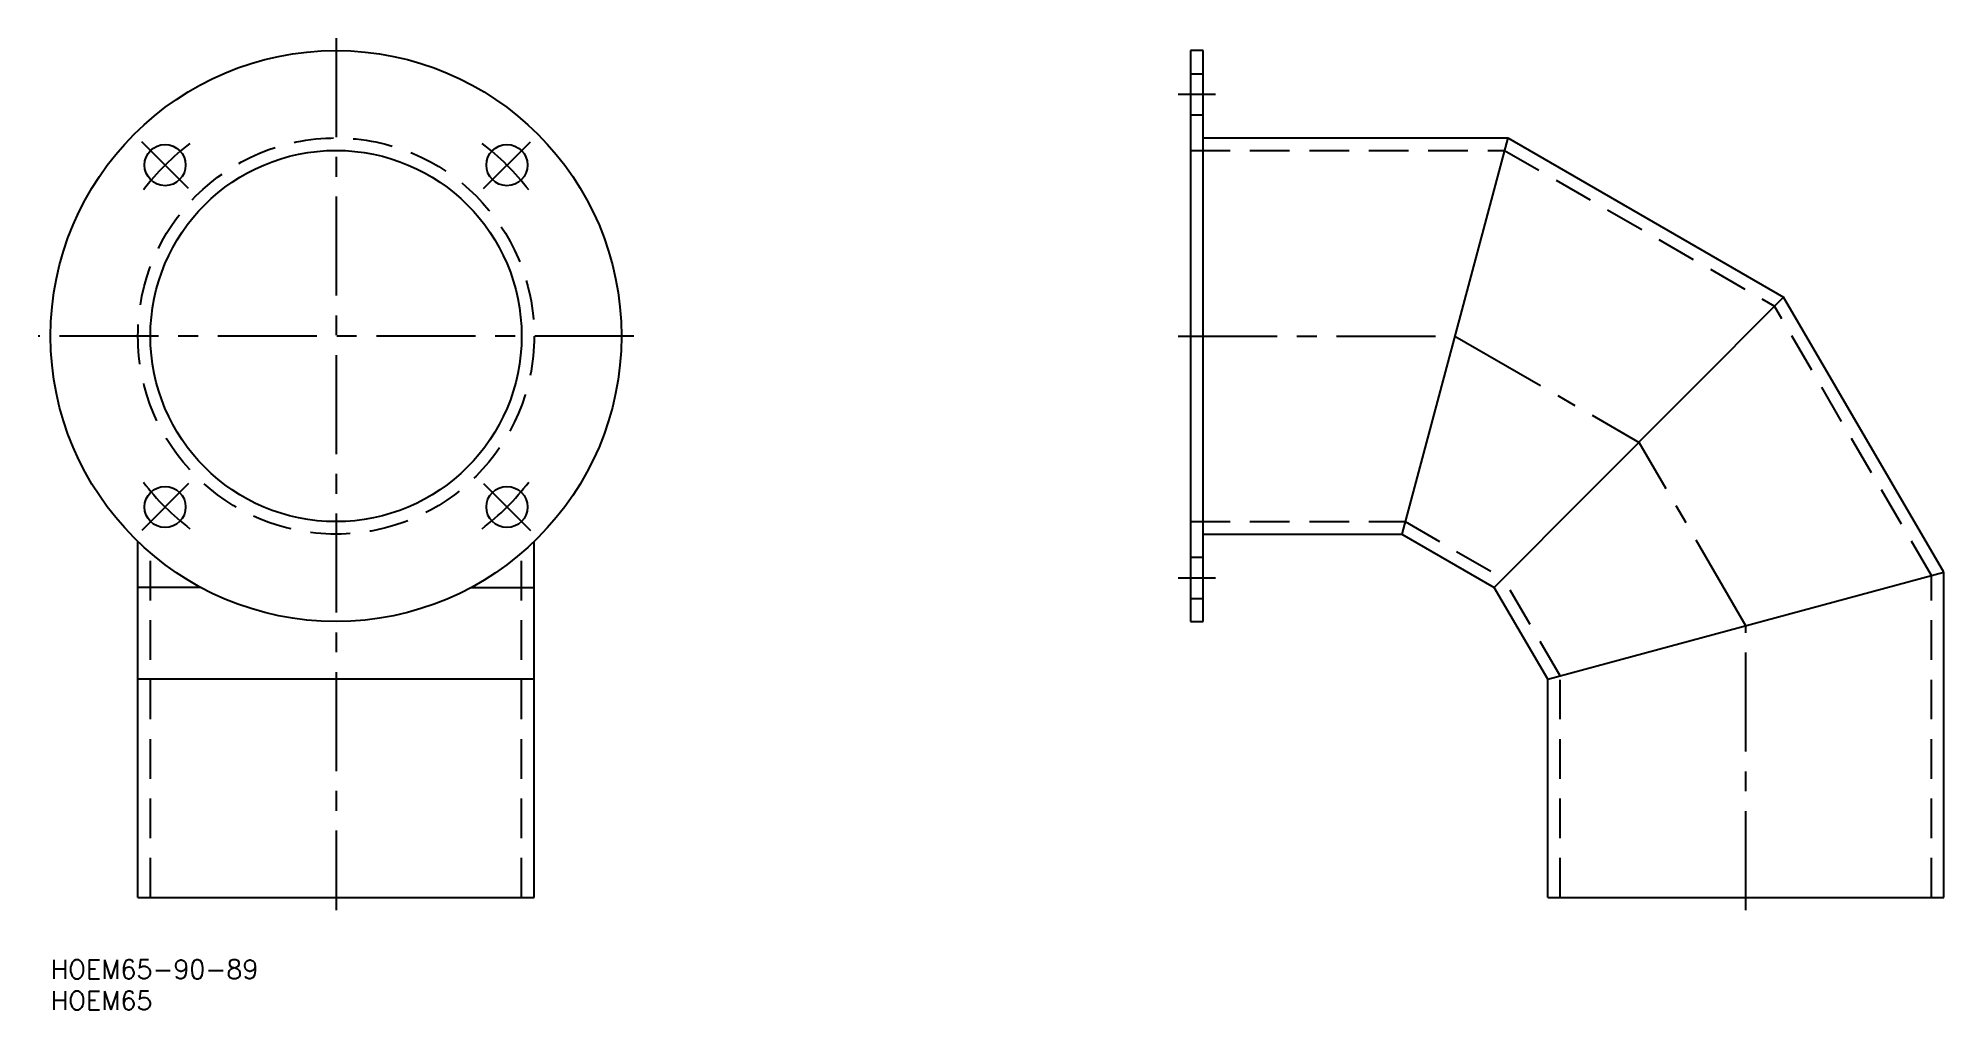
# Model space of a CAD drawing. Extents: x -2 to 303, y -8 to 148.
import ezdxf

# ---------------------------------------------------------------- set-up
doc = ezdxf.new("R2010")
doc.units = 0
doc.header["$LTSCALE"] = 0.5
doc.linetypes.add('CENTER', pattern=[50.8, 31.75, -6.35, 6.35, -6.35])
doc.linetypes.add('DASHED', pattern=[19.05, 12.7, -6.35])
for name, color, linetype in [('MSM_CENTER', 1, 'CENTER'), ('MSM_CONTINUOUS', 7, 'CONTINUOUS'), ('MSM_DASHED', 4, 'DASHED'), ('MSM_PART_NUMBER', 7, 'CONTINUOUS')]:
    doc.layers.add(name, color=color, linetype=linetype)
doc.styles.get("Standard").update_dxf_attribs({"font": 'txt.shx', "height": 3, "bigfont": 'bigfont.shx'})

# ---------------------------------------------------------------- blocks, each defined once
blk = doc.blocks.new('*U1')
at = {"layer": 'MSM_PART_NUMBER'}
blk.add_text('HOEM65-90-89', height=3, dxfattribs=at).set_placement((0, -3))
blk = doc.blocks.new('*U2')
at = {"layer": 'MSM_PART_NUMBER'}
blk.add_text('HOEM65', height=3, dxfattribs=at).set_placement((0, -8))

msp = doc.modelspace()

# ---------------------------------------------------------------- linework, layer by layer
at = {"layer": 'MSM_CENTER'}
for p, q in [((45.75, 147.75), (45.75, 8)), ((180.72, 138.75), (186.72, 138.75)), ((22.1, 123.65), (14.6, 131.15)), ((69.4, 123.65), (76.9, 131.15)), ((93.5, 100), (-2, 100)), ((180.72, 100), (225.08, 100)), ((225.08, 100), (254.65, 82.93)), ((271.72, 53.58), (254.65, 82.93)), ((22.1, 76.35), (14.6, 68.85)), ((69.4, 76.35), (76.9, 68.85)), ((180.72, 61.25), (186.72, 61.25)), ((271.72, 8), (271.72, 53.58))]:
    msp.add_line(p, q, dxfattribs=at)
for start, end in [(127.1619, 142.8381), (37.1619, 52.8381), (217.1619, 232.8381), (307.1619, 322.8381)]:
    msp.add_arc((45.75, 100), 38.75, start, end, dxfattribs=at)
at = {"layer": 'MSM_CONTINUOUS'}
for p, q in [((184.72, 145.75), (182.72, 145.75)), ((182.72, 145.75), (182.72, 54.25)), ((184.72, 54.25), (184.72, 145.75)), ((184.72, 131.75), (233.59, 131.75)), ((233.59, 131.75), (216.57, 68.25)), ((233.59, 131.75), (277.77, 106.24)), ((277.77, 106.24), (231.41, 59.69)), ((303.47, 62.16), (277.77, 106.24)), ((184.72, 68.25), (216.57, 68.25)), ((216.57, 68.25), (231.41, 59.69)), ((14, 10), (14, 67.06)), ((77.5, 10), (77.5, 67.06)), ((239.97, 45), (303.47, 62.16)), ((303.47, 10), (303.47, 62.16)), ((24.12, 59.69), (14, 59.69)), ((67.38, 59.69), (77.5, 59.69)), ((239.97, 45), (231.41, 59.69)), ((182.72, 54.25), (184.72, 54.25)), ((77.5, 45), (14, 45)), ((239.97, 10), (239.97, 45)), ((14, 10), (77.5, 10)), ((239.97, 10), (303.47, 10))]:
    msp.add_line(p, q, dxfattribs=at)
for centre, radius in [((45.75, 100), 45.75), ((18.35, 127.4), 3.3), ((45.75, 100), 29.75), ((73.15, 127.4), 3.3), ((18.35, 72.6), 3.3), ((73.15, 72.6), 3.3)]:
    msp.add_circle(centre, radius, dxfattribs=at)
at = {"layer": 'MSM_DASHED'}
for p, q in [((182.72, 142.05), (184.72, 142.05)), ((182.72, 135.45), (184.72, 135.45)), ((182.72, 129.75), (233.05, 129.75)), ((233.05, 129.75), (276.31, 104.78)), ((301.47, 61.62), (276.31, 104.78)), ((182.72, 70.25), (217.11, 70.25)), ((217.11, 70.25), (232.87, 61.15)), ((16, 10), (16, 65.24)), ((75.5, 10), (75.5, 65.24)), ((182.72, 64.55), (184.72, 64.55)), ((241.97, 45.54), (232.87, 61.15)), ((301.47, 10), (301.47, 61.62)), ((182.72, 57.95), (184.72, 57.95)), ((241.97, 10), (241.97, 45.54))]:
    msp.add_line(p, q, dxfattribs=at)
msp.add_circle((45.75, 100), 31.75, dxfattribs=at)

# ---------------------------------------------------------------- block references
at = {"layer": 'MSM_CONTINUOUS'}
for name in ['*U1', '*U2']:
    msp.add_blockref(name, (0, 0), dxfattribs=at)

doc.saveas('drawing.dxf')
